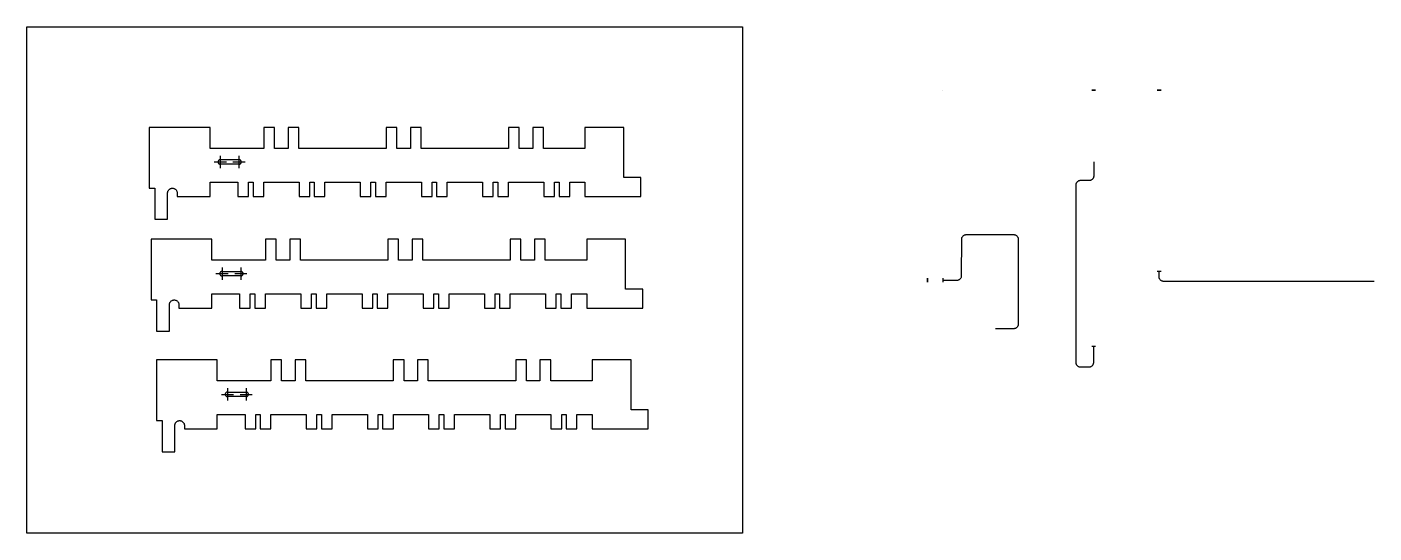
# Model space of a CAD drawing. Extents: x -19 to 11.9, y -9 to 24.5.
# Drawn here: x -18.4 to 9.12, y -9.04 to 1.29 of the extents above; entities that cross this region are included whole.
import ezdxf

# ---------------------------------------------------------------- set-up
doc = ezdxf.new("R2010")
doc.units = 0
doc.header["$MEASUREMENT"] = 0
doc.layers.add('DEFAULT', color=7, linetype='CONTINUOUS')

msp = doc.modelspace()

# ---------------------------------------------------------------- linework, layer by layer
at = {"layer": 'DEFAULT'}
msp.add_lwpolyline([(-18.395343, 1.292899), (-3.775343, 1.292899), (-3.775343, -9.037101), (-18.395343, -9.037101)], close=True, dxfattribs=at)
for points in [[(-11.058275, -0.760667), (-11.058275, -1.187418), (-12.843592, -1.187418), (-12.843592, -0.760667), (-13.061973, -0.760667), (-13.061973, -1.187418), (-13.339894, -1.187418), (-13.339894, -0.760667), (-13.558275, -0.760667), (-13.558275, -1.187418), (-14.653877, -1.187418), (-14.653877, -0.760667), (-15.896976, -0.760667), (-15.896976, -1.995922), (-15.782657, -1.995922), (-15.782657, -2.633302), (-15.521388, -2.633302), (-15.521388, -2.09641), (-15.520994, -2.087638), (-15.519759, -2.078647), (-15.51762, -2.06955), (-15.514535, -2.060478), (-15.510483, -2.051575), (-15.505476, -2.042993), (-15.499557, -2.034882), (-15.492797, -2.027384), (-15.485299, -2.020625), (-15.477189, -2.014705), (-15.468607, -2.009698), (-15.459704, -2.005647), (-15.450632, -2.002561), (-15.441534, -2.000423), (-15.432543, -1.999188), (-15.423772, -1.998793), (-15.415, -1.999188), (-15.406009, -2.000423), (-15.396912, -2.002561), (-15.38784, -2.005647), (-15.378937, -2.009698), (-15.370355, -2.014705), (-15.362244, -2.020625), (-15.354746, -2.027384), (-15.347987, -2.034882), (-15.342067, -2.042993), (-15.33706, -2.051575), (-15.333009, -2.060478), (-15.329923, -2.06955), (-15.327785, -2.078647), (-15.32655, -2.087638), (-15.326155, -2.164344), (-14.653877, -2.164344), (-14.653877, -1.874813), (-14.087375, -1.874813), (-14.087375, -2.164344), (-13.868994, -2.164344), (-13.868994, -1.874813), (-13.77626, -1.874813), (-13.77626, -2.164344), (-13.557879, -2.164344), (-13.557879, -1.874813), (-12.837375, -1.874813), (-12.837375, -2.164344), (-12.618994, -2.164344), (-12.618994, -1.874813), (-12.52626, -1.874813), (-12.52626, -2.164344), (-12.307879, -2.164344), (-12.307879, -1.874813), (-11.587375, -1.874813), (-11.587375, -2.164344), (-11.368994, -2.164344), (-11.368994, -1.874813), (-11.27626, -1.874813), (-11.27626, -2.164344), (-11.057879, -2.164344), (-11.057879, -1.874813), (-10.337375, -1.874813), (-10.337375, -2.164344), (-10.118994, -2.164344), (-10.118994, -1.874813), (-10.02626, -1.874813), (-10.02626, -2.164344), (-9.807879, -2.164344), (-9.807879, -1.874813), (-9.087375, -1.874813), (-9.087375, -2.164344), (-8.868994, -2.164344), (-8.868994, -1.874813), (-8.77626, -1.874813), (-8.77626, -2.164344), (-8.557879, -2.164344), (-8.557879, -1.874813), (-7.837375, -1.874813), (-7.837375, -2.164344), (-7.618994, -2.164344), (-7.618994, -1.874813), (-7.52626, -1.874813), (-7.52626, -2.164344), (-7.307879, -2.164344), (-7.307879, -1.874813), (-6.998207, -1.874813), (-6.998207, -2.164344), (-5.853647, -2.164344), (-5.853647, -1.779697), (-6.202321, -1.779697), (-6.202321, -0.760667), (-6.998207, -0.760667), (-6.998207, -1.187418), (-7.843592, -1.187418), (-7.843592, -0.760667), (-8.061973, -0.760667), (-8.061973, -1.187418), (-8.339894, -1.187418), (-8.339894, -0.760667), (-8.558275, -0.760667), (-8.558275, -1.187418), (-10.343592, -1.187418), (-10.343592, -0.760667), (-10.561973, -0.760667), (-10.561973, -1.187418), (-10.839894, -1.187418), (-10.839894, -0.760667), (-11.058275, -0.760667)], [(-14.445605, -1.337506), (-14.445605, -1.587506)], [(-14.06362, -1.337506), (-14.06362, -1.587506)], [(-14.570605, -1.462506), (-14.320605, -1.462506)], [(-14.445605, -1.415631), (-14.449817, -1.41582), (-14.454135, -1.416413), (-14.458503, -1.41744), (-14.46286, -1.418922), (-14.467135, -1.420867), (-14.471256, -1.423272), (-14.475151, -1.426114), (-14.478751, -1.42936), (-14.481997, -1.432961), (-14.484839, -1.436855), (-14.487244, -1.440976), (-14.489189, -1.445251), (-14.490671, -1.449608), (-14.491698, -1.453976), (-14.492291, -1.458294), (-14.49248, -1.462506), (-14.492291, -1.466718), (-14.491698, -1.471035), (-14.490671, -1.475404), (-14.489189, -1.47976), (-14.487244, -1.484035), (-14.484839, -1.488156), (-14.481997, -1.492051), (-14.478751, -1.495651), (-14.475151, -1.498897), (-14.471256, -1.50174), (-14.467135, -1.504144), (-14.46286, -1.50609), (-14.458503, -1.507571), (-14.454135, -1.508598), (-14.449817, -1.509191), (-14.445605, -1.509381)], [(-14.445605, -1.415631), (-14.06362, -1.415631)], [(-14.06362, -1.509381), (-14.445605, -1.509381)], [(-14.18862, -1.462506), (-13.93862, -1.462506)], [(-14.06362, -1.509381), (-14.059408, -1.509191), (-14.05509, -1.508598), (-14.050722, -1.507571), (-14.046365, -1.50609), (-14.04209, -1.504144), (-14.037969, -1.50174), (-14.034074, -1.498897), (-14.030474, -1.495651), (-14.027228, -1.492051), (-14.024385, -1.488156), (-14.021981, -1.484035), (-14.020036, -1.47976), (-14.018554, -1.475404), (-14.017527, -1.471035), (-14.016934, -1.466718), (-14.016745, -1.462506), (-14.016934, -1.458294), (-14.017527, -1.453976), (-14.018554, -1.449608), (-14.020036, -1.445251), (-14.021981, -1.440976), (-14.024385, -1.436855), (-14.027228, -1.432961), (-14.030474, -1.42936), (-14.034074, -1.426114), (-14.037969, -1.423272), (-14.04209, -1.420867), (-14.046365, -1.418922), (-14.050722, -1.41744), (-14.05509, -1.416413), (-14.059408, -1.41582), (-14.06362, -1.415631)], [(3.396191, -1.461299), (3.395812, -1.758792), (3.394626, -1.767428), (3.392572, -1.776165), (3.389609, -1.784877), (3.385718, -1.793427), (3.380909, -1.801669), (3.375224, -1.809459), (3.368732, -1.81666), (3.361531, -1.823152), (3.353742, -1.828837), (3.3455, -1.833645), (3.33695, -1.837536), (3.328237, -1.8405), (3.3195, -1.842553), (3.310865, -1.843739), (3.114165, -1.844498), (3.10553, -1.845684), (3.096793, -1.847737), (3.08808, -1.850701), (3.07953, -1.854592), (3.071288, -1.8594), (3.063499, -1.865085), (3.056298, -1.871577), (3.049806, -1.878778), (3.044121, -1.886568), (3.039313, -1.89481), (3.035422, -1.90336), (3.032458, -1.912072), (3.030404, -1.92081), (3.029219, -1.929445), (3.028839, -5.551492), (3.029219, -5.559915), (3.030404, -5.568551), (3.032458, -5.577288), (3.035422, -5.586), (3.039313, -5.59455), (3.044121, -5.602792), (3.049806, -5.610582), (3.056298, -5.617783), (3.063499, -5.624275), (3.071288, -5.62996), (3.07953, -5.634768), (3.08808, -5.638659), (3.096793, -5.641623), (3.10553, -5.643676), (3.114165, -5.644862), (3.302441, -5.645242), (3.310865, -5.644862), (3.3195, -5.643676), (3.328237, -5.641623), (3.33695, -5.638659), (3.3455, -5.634768), (3.353742, -5.62996), (3.361531, -5.624275), (3.368732, -5.617783), (3.375224, -5.610582), (3.380909, -5.602792), (3.385718, -5.59455), (3.389609, -5.586), (3.392572, -5.577288), (3.394626, -5.568551), (3.395812, -5.559915), (3.396191, -5.223754)], [(0.316052, -3.875041), (0.613545, -3.874662), (0.62218, -3.873476), (0.630917, -3.871422), (0.63963, -3.868459), (0.64818, -3.864568), (0.656422, -3.859759), (0.664211, -3.854074), (0.671412, -3.847582), (0.677904, -3.840382), (0.683589, -3.832592), (0.688397, -3.82435), (0.692288, -3.8158), (0.695252, -3.807087), (0.697306, -3.79835), (0.698491, -3.789715), (0.69925, -3.031125), (0.700436, -3.02249), (0.70249, -3.013753), (0.705453, -3.00504), (0.709344, -2.99649), (0.714152, -2.988248), (0.719838, -2.980459), (0.726329, -2.973258), (0.73353, -2.966766), (0.74132, -2.961081), (0.749562, -2.956272), (0.758112, -2.952381), (0.766825, -2.949418), (0.775562, -2.947364), (0.784197, -2.946178), (1.760817, -2.945799), (1.76924, -2.946178), (1.777876, -2.947364), (1.786613, -2.949418), (1.795326, -2.952381), (1.803876, -2.956272), (1.812118, -2.961081), (1.819907, -2.966766), (1.827108, -2.973258), (1.8336, -2.980459), (1.839285, -2.988248), (1.844093, -2.99649), (1.847984, -3.00504), (1.850948, -3.013753), (1.853002, -3.02249), (1.854187, -3.031125), (1.854567, -4.773003), (1.854187, -4.781427), (1.853002, -4.790062), (1.850948, -4.798799), (1.847984, -4.807512), (1.844093, -4.816062), (1.839285, -4.824304), (1.8336, -4.832094), (1.827108, -4.839294), (1.819907, -4.845786), (1.812118, -4.851472), (1.803876, -4.85628), (1.795326, -4.860171), (1.786613, -4.863134), (1.777876, -4.865188), (1.76924, -4.866374), (1.389946, -4.866753)], [(-11.021486, -3.040621), (-11.021486, -3.467372), (-12.806803, -3.467372), (-12.806803, -3.040621), (-13.025184, -3.040621), (-13.025184, -3.467372), (-13.303105, -3.467372), (-13.303105, -3.040621), (-13.521486, -3.040621), (-13.521486, -3.467372), (-14.617088, -3.467372), (-14.617088, -3.040621), (-15.860187, -3.040621), (-15.860187, -4.275876), (-15.745868, -4.275876), (-15.745868, -4.913255), (-15.484599, -4.913255), (-15.484599, -4.376364), (-15.484204, -4.367592), (-15.48297, -4.358601), (-15.480831, -4.349504), (-15.477745, -4.340431), (-15.473694, -4.331529), (-15.468687, -4.322947), (-15.462768, -4.314836), (-15.456008, -4.307338), (-15.44851, -4.300579), (-15.440399, -4.294659), (-15.431817, -4.289652), (-15.422915, -4.285601), (-15.413843, -4.282515), (-15.404745, -4.280377), (-15.395754, -4.279142), (-15.386983, -4.278747), (-15.378211, -4.279142), (-15.36922, -4.280377), (-15.360123, -4.282515), (-15.35105, -4.285601), (-15.342148, -4.289652), (-15.333566, -4.294659), (-15.325455, -4.300579), (-15.317957, -4.307338), (-15.311198, -4.314836), (-15.305278, -4.322947), (-15.300271, -4.331529), (-15.29622, -4.340431), (-15.293134, -4.349504), (-15.290996, -4.358601), (-15.289761, -4.367592), (-15.289366, -4.444298), (-14.617088, -4.444298), (-14.617088, -4.154767), (-14.050586, -4.154767), (-14.050586, -4.444298), (-13.832205, -4.444298), (-13.832205, -4.154767), (-13.739471, -4.154767), (-13.739471, -4.444298), (-13.52109, -4.444298), (-13.52109, -4.154767), (-12.800586, -4.154767), (-12.800586, -4.444298), (-12.582205, -4.444298), (-12.582205, -4.154767), (-12.489471, -4.154767), (-12.489471, -4.444298), (-12.27109, -4.444298), (-12.27109, -4.154767), (-11.550586, -4.154767), (-11.550586, -4.444298), (-11.332205, -4.444298), (-11.332205, -4.154767), (-11.239471, -4.154767), (-11.239471, -4.444298), (-11.02109, -4.444298), (-11.02109, -4.154767), (-10.300586, -4.154767), (-10.300586, -4.444298), (-10.082205, -4.444298), (-10.082205, -4.154767), (-9.989471, -4.154767), (-9.989471, -4.444298), (-9.77109, -4.444298), (-9.77109, -4.154767), (-9.050586, -4.154767), (-9.050586, -4.444298), (-8.832205, -4.444298), (-8.832205, -4.154767), (-8.739471, -4.154767), (-8.739471, -4.444298), (-8.52109, -4.444298), (-8.52109, -4.154767), (-7.800586, -4.154767), (-7.800586, -4.444298), (-7.582205, -4.444298), (-7.582205, -4.154767), (-7.489471, -4.154767), (-7.489471, -4.444298), (-7.27109, -4.444298), (-7.27109, -4.154767), (-6.961418, -4.154767), (-6.961418, -4.444298), (-5.816858, -4.444298), (-5.816858, -4.059651), (-6.165532, -4.059651), (-6.165532, -3.040621), (-6.961418, -3.040621), (-6.961418, -3.467372), (-7.806803, -3.467372), (-7.806803, -3.040621), (-8.025184, -3.040621), (-8.025184, -3.467372), (-8.303105, -3.467372), (-8.303105, -3.040621), (-8.521486, -3.040621), (-8.521486, -3.467372), (-10.306803, -3.467372), (-10.306803, -3.040621), (-10.525184, -3.040621), (-10.525184, -3.467372), (-10.803105, -3.467372), (-10.803105, -3.040621), (-11.021486, -3.040621)], [(-14.533816, -3.74246), (-14.283816, -3.74246)], [(-14.408816, -3.695585), (-14.413028, -3.695774), (-14.417346, -3.696367), (-14.421714, -3.697394), (-14.426071, -3.698876), (-14.430346, -3.700821), (-14.434467, -3.703225), (-14.438361, -3.706068), (-14.441962, -3.709314), (-14.445208, -3.712914), (-14.44805, -3.716809), (-14.450455, -3.72093), (-14.4524, -3.725205), (-14.453882, -3.729562), (-14.454909, -3.73393), (-14.455502, -3.738248), (-14.455691, -3.74246), (-14.455502, -3.746672), (-14.454909, -3.750989), (-14.453882, -3.755358), (-14.4524, -3.759714), (-14.450455, -3.763989), (-14.44805, -3.76811), (-14.445208, -3.772005), (-14.441962, -3.775605), (-14.438361, -3.778851), (-14.434467, -3.781694), (-14.430346, -3.784098), (-14.426071, -3.786043), (-14.421714, -3.787525), (-14.417346, -3.788552), (-14.413028, -3.789145), (-14.408816, -3.789335)], [(-14.408816, -3.61746), (-14.408816, -3.86746)], [(-14.408816, -3.695585), (-14.02683, -3.695585)], [(-14.02683, -3.789335), (-14.408816, -3.789335)], [(-14.15183, -3.74246), (-13.90183, -3.74246)], [(-14.02683, -3.61746), (-14.02683, -3.86746)], [(-14.02683, -3.789335), (-14.022619, -3.789145), (-14.018301, -3.788552), (-14.013932, -3.787525), (-14.009576, -3.786043), (-14.005301, -3.784098), (-14.00118, -3.781694), (-13.997285, -3.778851), (-13.993685, -3.775605), (-13.990439, -3.772005), (-13.987596, -3.76811), (-13.985192, -3.763989), (-13.983247, -3.759714), (-13.981765, -3.755358), (-13.980738, -3.750989), (-13.980145, -3.746672), (-13.979955, -3.74246), (-13.980145, -3.738248), (-13.980738, -3.73393), (-13.981765, -3.729562), (-13.983247, -3.725205), (-13.985192, -3.72093), (-13.987596, -3.716809), (-13.990439, -3.712914), (-13.993685, -3.709314), (-13.997285, -3.706068), (-14.00118, -3.703225), (-14.005301, -3.700821), (-14.009576, -3.698876), (-14.013932, -3.697394), (-14.018301, -3.696367), (-14.022619, -3.695774), (-14.02683, -3.695585)], [(0.316052, -3.835979), (0.316052, -3.914104)], [(4.693629, -3.692784), (4.771754, -3.692784)], [(9.123194, -3.900133), (4.818017, -3.899754), (4.809382, -3.898568), (4.800645, -3.896514), (4.791932, -3.89355), (4.783382, -3.889659), (4.77514, -3.884851), (4.767351, -3.879166), (4.76015, -3.872674), (4.753658, -3.865473), (4.747973, -3.857684), (4.743165, -3.849442), (4.739274, -3.840892), (4.73631, -3.832179), (4.734256, -3.823442), (4.733071, -3.814807), (4.732691, -3.692784)], [(3.357128, -5.223754), (3.435253, -5.223754)], [(-10.911119, -5.504442), (-10.911119, -5.931194), (-12.696436, -5.931194), (-12.696436, -5.504442), (-12.914817, -5.504442), (-12.914817, -5.931194), (-13.192738, -5.931194), (-13.192738, -5.504442), (-13.411119, -5.504442), (-13.411119, -5.931194), (-14.506721, -5.931194), (-14.506721, -5.504442), (-15.74982, -5.504442), (-15.74982, -6.739697), (-15.6355, -6.739697), (-15.6355, -7.377077), (-15.374232, -7.377077), (-15.374232, -6.840185), (-15.373837, -6.831414), (-15.372602, -6.822422), (-15.370464, -6.813325), (-15.367378, -6.804253), (-15.363327, -6.79535), (-15.35832, -6.786768), (-15.3524, -6.778657), (-15.345641, -6.771159), (-15.338143, -6.7644), (-15.330032, -6.75848), (-15.32145, -6.753473), (-15.312547, -6.749422), (-15.303475, -6.746336), (-15.294378, -6.744198), (-15.285387, -6.742963), (-15.276615, -6.742568), (-15.267844, -6.742963), (-15.258853, -6.744198), (-15.249755, -6.746336), (-15.240683, -6.749422), (-15.23178, -6.753473), (-15.223198, -6.75848), (-15.215088, -6.7644), (-15.20759, -6.771159), (-15.20083, -6.778657), (-15.194911, -6.786768), (-15.189904, -6.79535), (-15.185852, -6.804253), (-15.182767, -6.813325), (-15.180628, -6.822422), (-15.179393, -6.831414), (-15.178999, -6.908119), (-14.506721, -6.908119), (-14.506721, -6.618588), (-13.940218, -6.618588), (-13.940218, -6.908119), (-13.721837, -6.908119), (-13.721837, -6.618588), (-13.629104, -6.618588), (-13.629104, -6.908119), (-13.410723, -6.908119), (-13.410723, -6.618588), (-12.690218, -6.618588), (-12.690218, -6.908119), (-12.471837, -6.908119), (-12.471837, -6.618588), (-12.379104, -6.618588), (-12.379104, -6.908119), (-12.160723, -6.908119), (-12.160723, -6.618588), (-11.440218, -6.618588), (-11.440218, -6.908119), (-11.221837, -6.908119), (-11.221837, -6.618588), (-11.129104, -6.618588), (-11.129104, -6.908119), (-10.910723, -6.908119), (-10.910723, -6.618588), (-10.190218, -6.618588), (-10.190218, -6.908119), (-9.971837, -6.908119), (-9.971837, -6.618588), (-9.879104, -6.618588), (-9.879104, -6.908119), (-9.660723, -6.908119), (-9.660723, -6.618588), (-8.940218, -6.618588), (-8.940218, -6.908119), (-8.721837, -6.908119), (-8.721837, -6.618588), (-8.629104, -6.618588), (-8.629104, -6.908119), (-8.410723, -6.908119), (-8.410723, -6.618588), (-7.690218, -6.618588), (-7.690218, -6.908119), (-7.471837, -6.908119), (-7.471837, -6.618588), (-7.379104, -6.618588), (-7.379104, -6.908119), (-7.160723, -6.908119), (-7.160723, -6.618588), (-6.851051, -6.618588), (-6.851051, -6.908119), (-5.70649, -6.908119), (-5.70649, -6.523472), (-6.055164, -6.523472), (-6.055164, -5.504442), (-6.851051, -5.504442), (-6.851051, -5.931194), (-7.696436, -5.931194), (-7.696436, -5.504442), (-7.914817, -5.504442), (-7.914817, -5.931194), (-8.192738, -5.931194), (-8.192738, -5.504442), (-8.411119, -5.504442), (-8.411119, -5.931194), (-10.196436, -5.931194), (-10.196436, -5.504442), (-10.414817, -5.504442), (-10.414817, -5.931194), (-10.692738, -5.931194), (-10.692738, -5.504442), (-10.911119, -5.504442)], [(-14.423449, -6.206281), (-14.173449, -6.206281)], [(-14.298449, -6.159406), (-14.302661, -6.159595), (-14.306978, -6.160188), (-14.311347, -6.161215), (-14.315703, -6.162697), (-14.319978, -6.164642), (-14.324099, -6.167047), (-14.327994, -6.169889), (-14.331595, -6.173135), (-14.33484, -6.176736), (-14.337683, -6.18063), (-14.340087, -6.184751), (-14.342033, -6.189026), (-14.343514, -6.193383), (-14.344541, -6.197751), (-14.345134, -6.202069), (-14.345324, -6.206281), (-14.345134, -6.210493), (-14.344541, -6.21481), (-14.343514, -6.219179), (-14.342033, -6.223535), (-14.340087, -6.22781), (-14.337683, -6.231931), (-14.33484, -6.235826), (-14.331595, -6.239426), (-14.327994, -6.242672), (-14.324099, -6.245515), (-14.319978, -6.247919), (-14.315703, -6.249865), (-14.311347, -6.251346), (-14.306978, -6.252373), (-14.302661, -6.252966), (-14.298449, -6.253156)], [(-14.298449, -6.081281), (-14.298449, -6.331281)], [(-14.298449, -6.159406), (-13.916463, -6.159406)], [(-13.916463, -6.253156), (-14.298449, -6.253156)], [(-14.041463, -6.206281), (-13.791463, -6.206281)], [(-13.916463, -6.081281), (-13.916463, -6.331281)], [(-13.916463, -6.253156), (-13.912251, -6.252966), (-13.907934, -6.252373), (-13.903565, -6.251346), (-13.899209, -6.249865), (-13.894934, -6.247919), (-13.890813, -6.245515), (-13.886918, -6.242672), (-13.883317, -6.239426), (-13.880072, -6.235826), (-13.877229, -6.231931), (-13.874825, -6.22781), (-13.872879, -6.223535), (-13.871398, -6.219179), (-13.870371, -6.21481), (-13.869778, -6.210493), (-13.869588, -6.206281), (-13.869778, -6.202069), (-13.870371, -6.197751), (-13.871398, -6.193383), (-13.872879, -6.189026), (-13.874825, -6.184751), (-13.877229, -6.18063), (-13.880072, -6.176736), (-13.883317, -6.173135), (-13.886918, -6.169889), (-13.890813, -6.167047), (-13.894934, -6.164642), (-13.899209, -6.162697), (-13.903565, -6.161215), (-13.907934, -6.160188), (-13.912251, -6.159595), (-13.916463, -6.159406)]]:
    msp.add_lwpolyline(points, dxfattribs=at)
at = {"layer": 'DEFAULT', "extrusion": (-1, 1e-16, 0)}
msp.add_lwpolyline([(3.875041, 0.039063), (3.871531, 0.038904), (3.867933, 0.03841), (3.864293, 0.037555), (3.860662, 0.03632), (3.8571, 0.034699), (3.853666, 0.032695), (3.85042, 0.030326), (3.84742, 0.027621), (3.844715, 0.024621), (3.842346, 0.021375), (3.840343, 0.017941), (3.838721, 0.014379), (3.837486, 0.010748), (3.836631, 0.007108), (3.836137, 0.00351), (3.835979, 0), (3.836137, -0.00351), (3.836631, -0.007108), (3.837486, -0.010748), (3.838721, -0.014379), (3.840343, -0.017941), (3.842346, -0.021375), (3.844715, -0.024621), (3.84742, -0.027621), (3.85042, -0.030326), (3.853666, -0.032695), (3.8571, -0.034699), (3.860662, -0.03632), (3.864293, -0.037555), (3.867933, -0.03841), (3.871531, -0.038904), (3.875041, -0.039062), (3.878551, -0.038904), (3.882149, -0.03841), (3.88579, -0.037555), (3.88942, -0.03632), (3.892982, -0.034699), (3.896417, -0.032695), (3.899662, -0.030326), (3.902662, -0.027621), (3.905367, -0.024621), (3.907736, -0.021375), (3.90974, -0.017941), (3.911361, -0.014379), (3.912596, -0.010748), (3.913451, -0.007108), (3.913946, -0.00351), (3.914104, 0), (3.913946, 0.00351), (3.913451, 0.007108), (3.912596, 0.010748), (3.911361, 0.014379), (3.90974, 0.017941), (3.907736, 0.021375), (3.905367, 0.024621), (3.902662, 0.027621), (3.899662, 0.030326), (3.896417, 0.032695), (3.892982, 0.034699), (3.88942, 0.03632), (3.88579, 0.037555), (3.882149, 0.03841), (3.878551, 0.038904), (3.875041, 0.039063)], dxfattribs=at)
at = {"layer": 'DEFAULT', "extrusion": (1e-16, 1, 0)}
for points in [[(-4.732691, 0.039063), (-4.729181, 0.038904), (-4.725583, 0.03841), (-4.721943, 0.037555), (-4.718313, 0.03632), (-4.71475, 0.034699), (-4.711316, 0.032695), (-4.70807, 0.030326), (-4.70507, 0.027621), (-4.702365, 0.024621), (-4.699996, 0.021375), (-4.697993, 0.017941), (-4.696371, 0.014379), (-4.695137, 0.010748), (-4.694281, 0.007108), (-4.693787, 0.00351), (-4.693629, 0), (-4.693787, -0.00351), (-4.694281, -0.007108), (-4.695137, -0.010748), (-4.696371, -0.014379), (-4.697993, -0.017941), (-4.699996, -0.021375), (-4.702365, -0.024621), (-4.70507, -0.027621), (-4.70807, -0.030326), (-4.711316, -0.032695), (-4.71475, -0.034699), (-4.718313, -0.03632), (-4.721943, -0.037555), (-4.725583, -0.03841), (-4.729181, -0.038904), (-4.732691, -0.039062), (-4.736201, -0.038904), (-4.739799, -0.03841), (-4.74344, -0.037555), (-4.74707, -0.03632), (-4.750633, -0.034699), (-4.754067, -0.032695), (-4.757312, -0.030326), (-4.760313, -0.027621), (-4.763018, -0.024621), (-4.765386, -0.021375), (-4.76739, -0.017941), (-4.769011, -0.014379), (-4.770246, -0.010748), (-4.771102, -0.007108), (-4.771596, -0.00351), (-4.771754, 0), (-4.771596, 0.00351), (-4.771102, 0.007108), (-4.770246, 0.010748), (-4.769011, 0.014379), (-4.76739, 0.017941), (-4.765386, 0.021375), (-4.763018, 0.024621), (-4.760313, 0.027621), (-4.757312, 0.030326), (-4.754067, 0.032695), (-4.750633, 0.034699), (-4.74707, 0.03632), (-4.74344, 0.037555), (-4.739799, 0.03841), (-4.736201, 0.038904), (-4.732691, 0.039063)], [(-4.732691, -0.039063), (-4.732691, 0.039063)], [(-0.316052, -0.039063), (-0.316052, 0.039063)], [(-3.396191, 0.039063), (-3.392681, 0.038904), (-3.389083, 0.03841), (-3.385443, 0.037555), (-3.381812, 0.03632), (-3.37825, 0.034699), (-3.374816, 0.032695), (-3.37157, 0.030326), (-3.36857, 0.027621), (-3.365865, 0.024621), (-3.363496, 0.021375), (-3.361492, 0.017941), (-3.359871, 0.014379), (-3.358636, 0.010748), (-3.357781, 0.007108), (-3.357287, 0.00351), (-3.357128, 0), (-3.357287, -0.00351), (-3.357781, -0.007108), (-3.358636, -0.010748), (-3.359871, -0.014379), (-3.361492, -0.017941), (-3.363496, -0.021375), (-3.365865, -0.024621), (-3.36857, -0.027621), (-3.37157, -0.030326), (-3.374816, -0.032695), (-3.37825, -0.034699), (-3.381812, -0.03632), (-3.385443, -0.037555), (-3.389083, -0.03841), (-3.392681, -0.038904), (-3.396191, -0.039062), (-3.399701, -0.038904), (-3.403299, -0.03841), (-3.406939, -0.037555), (-3.41057, -0.03632), (-3.414132, -0.034699), (-3.417566, -0.032695), (-3.420812, -0.030326), (-3.423812, -0.027621), (-3.426517, -0.024621), (-3.428886, -0.021375), (-3.43089, -0.017941), (-3.432511, -0.014379), (-3.433746, -0.010748), (-3.434601, -0.007108), (-3.435095, -0.00351), (-3.435253, 0), (-3.435095, 0.00351), (-3.434601, 0.007108), (-3.433746, 0.010748), (-3.432511, 0.014379), (-3.43089, 0.017941), (-3.428886, 0.021375), (-3.426517, 0.024621), (-3.423812, 0.027621), (-3.420812, 0.030326), (-3.417566, 0.032695), (-3.414132, 0.034699), (-3.41057, 0.03632), (-3.406939, 0.037555), (-3.403299, 0.03841), (-3.399701, 0.038904), (-3.396191, 0.039063)], [(-3.396191, -0.039063), (-3.396191, 0.039063)]]:
    msp.add_lwpolyline(points, dxfattribs=at)

doc.saveas('drawing.dxf')
